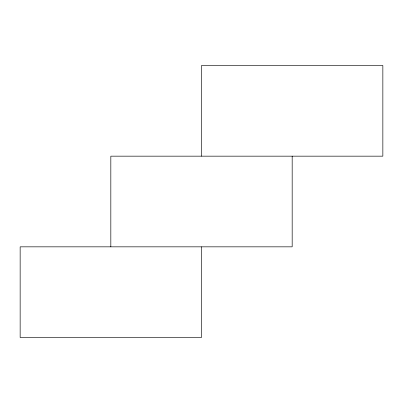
<?xml version="1.0" encoding="UTF-8"?>
<svg xmlns="http://www.w3.org/2000/svg" width="403" height="403" viewBox="0 0 403 403"><rect width="100%" height="100%" fill="white"/><g stroke="black" fill="none" stroke-linecap="round" stroke-linejoin="round"><path stroke-width="0.6" d="M292.175 156.163L292.175 246.838L20.15 246.838L20.15 337.513L201.5 337.513L201.5 246.838M201.5 156.163L201.5 65.487L382.85 65.487L382.85 156.163L110.825 156.163L110.825 246.838"/></g></svg>
